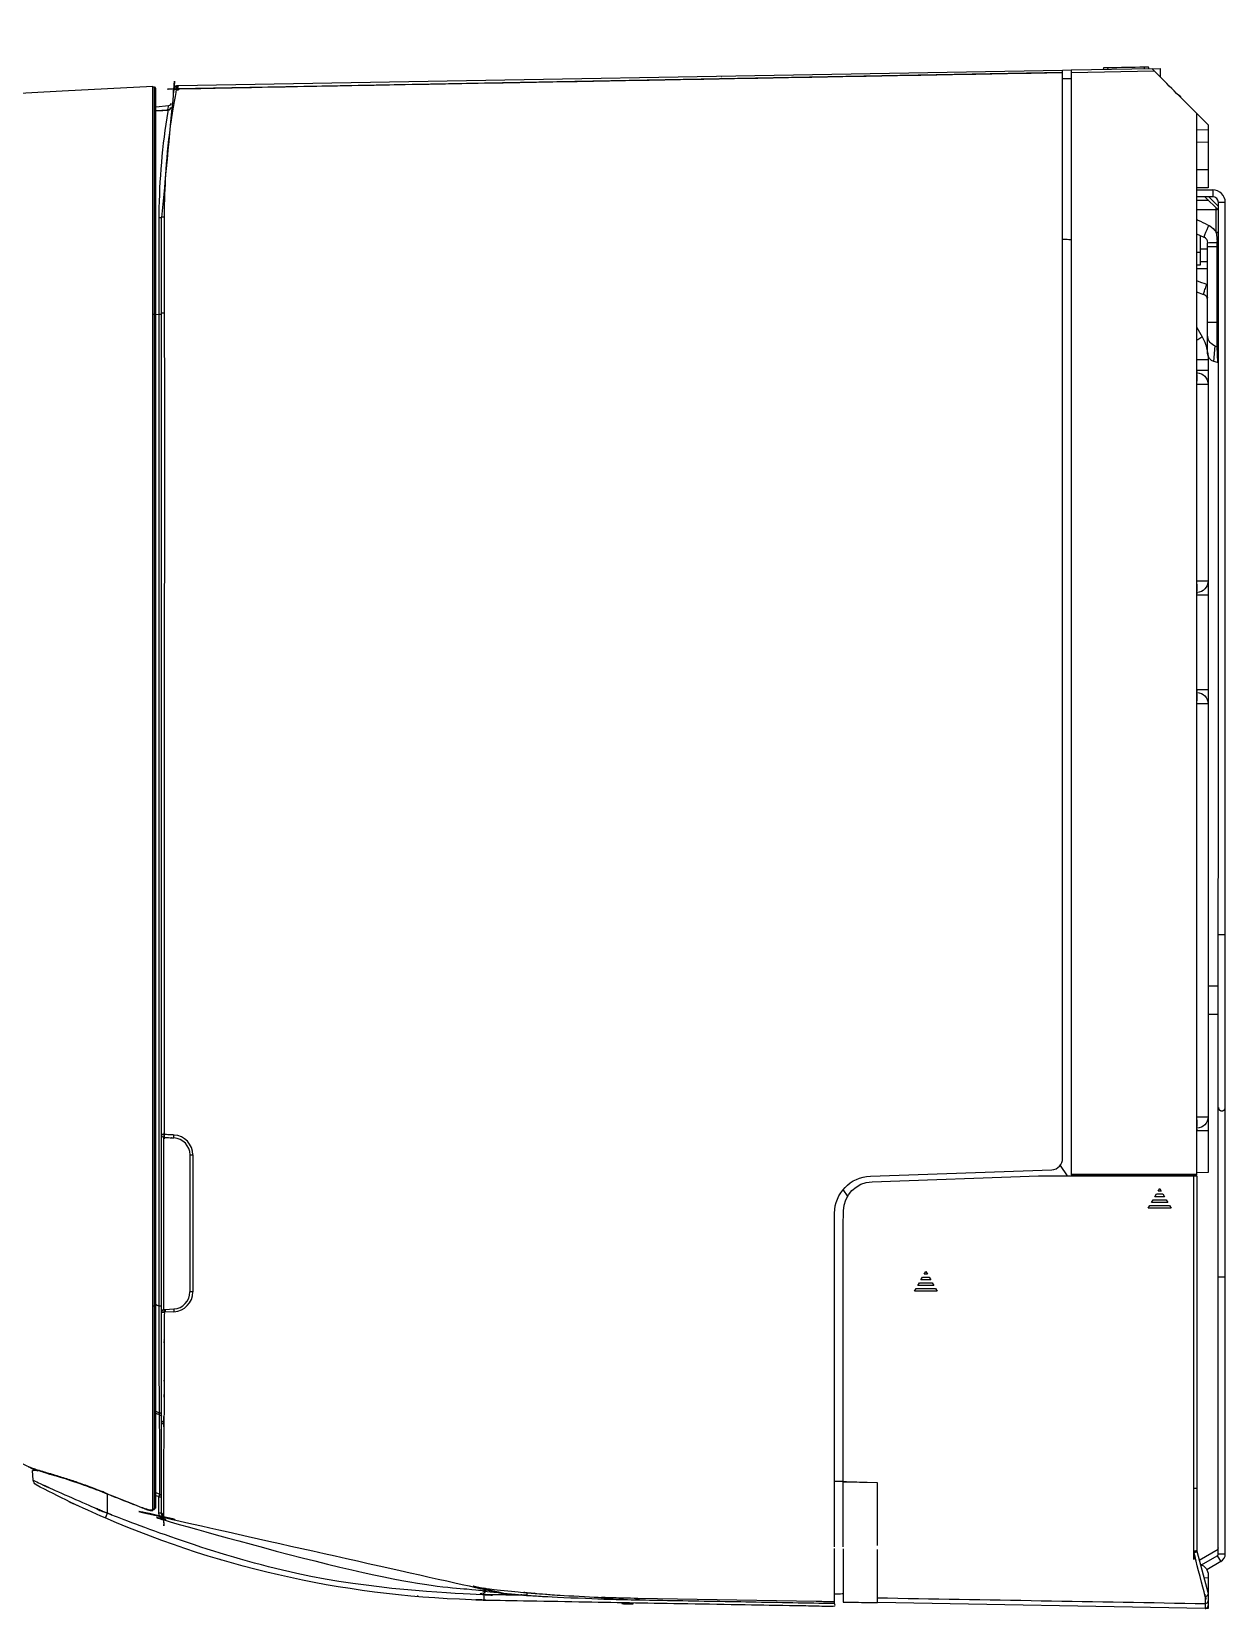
# Model space of a CAD drawing. Header units: millimetres. Extents: x 1291 to 5660, y 748 to 2981.
# Drawn here: x 3971.3 to 4180.7, y 1831.3 to 2107.7 of the extents above; entities that cross this region are included whole.
import ezdxf

# ---------------------------------------------------------------- set-up
doc = ezdxf.new("R2010")
doc.units = ezdxf.units.MM

msp = doc.modelspace()

# ---------------------------------------------------------------- linework, layer by layer
for p, q in [((4177.65, 2008.9), (4175.65, 2008.9)), ((3993.13, 1884.29), (3992.64, 1884.29))]:
    msp.add_line(p, q)
for points in [[(4153.65, 2100.92), (4152.14, 2100.9), (3997.04, 2098.19), (3997.04, 2098.19)], [(4151.81, 2100.89), (4151.81, 2100.89)], [(4153.65, 2100.54), (4168.19, 2100.81)], [(4160.04, 2101.34), (4159.99, 2101.04)], [(4166.51, 2101.15), (4166.46, 2101.45)], [(4167.83, 2101.17), (4169.25, 2101.2), (4169.25, 2099.74)], [(3992.63, 1848.53), (3992.64, 1848.53), (3992.64, 2098.08), (3976.71, 2097.25), (3966.1, 2096.69), (3966.05, 2096.69), (3966.04, 2096.68)], [(3992.84, 2097.98), (3992.64, 2097.98)], [(4152.14, 2100.51), (3996.93, 2097.66), (3996.73, 2097.66), (3996.74, 2097.67)], [(3996.81, 2098.04), (3996.82, 2098.08), (3996.82, 2098.1)], [(3996.84, 2098.18), (3996.84, 2098.18)], [(3997.04, 2098.17), (3997.03, 2098.16), (3997.03, 2098.14), (3997.03, 2098.13), (3997.02, 2098.1), (3997.01, 2098.06), (3997, 2098.01), (3996.99, 2097.95), (3996.98, 2097.87), (3996.96, 2097.78), (3996.93, 2097.66)], [(4092.35, 2099.85), (4092.37, 2099.85)], [(4152.14, 2099.5), (4153.65, 2099.45)], [(3996.73, 2097.65), (3996.73, 2097.65), (3996.73, 2097.63)], [(4172.49, 2096.51), (4172.53, 2096.54), (4172.45, 2096.55)], [(4172.82, 2096.25), (4172.79, 2096.21)], [(4174.89, 2094.1), (4173.09, 2095.91)], [(3995.19, 2093.96), (3995.19, 2093.97)], [(4175.3, 2093.69), (4175.65, 2093.34), (4177.65, 2091.34), (4177.65, 2080.32), (4175.65, 2080.29)], [(4175.65, 2090.54), (4177.65, 2090.5)], [(4177.65, 2088.29), (4175.65, 2088.25)], [(4175.65, 2083.53), (4177.65, 2083.5)], [(4175.65, 2079.94), (4178.45, 2079.94), (4178.45, 2078.74), (4175.65, 2078.74)], [(4177.09, 2078.74), (4179.44, 2076.39)], [(4177.75, 2078.74), (4179.44, 2077.04)], [(4177.75, 2078.08), (4175.65, 2078.08)], [(4176.25, 2071.94), (4176.25, 2066.74), (4175.65, 2066.74)], [(4179.31, 2070.76), (4179.28, 2070.75)], [(4176.25, 2068.99), (4175.65, 2068.99)], [(4177.56, 2069.58), (4176.25, 2069.58)], [(4177.56, 2070.02), (4179.44, 2070.02)], [(4177.56, 2066.1), (4175.65, 2066.1)], [(4177.56, 2067.34), (4176.25, 2067.34)], [(4177.56, 2060.69), (4177.55, 2060.7)], [(3992.64, 2058.14), (3993.13, 2058.14)], [(3994.14, 2058.12), (3993.67, 2058.12), (3993.13, 2058.06)], [(3994.63, 2058.34), (3994.14, 2058.34)], [(4177.56, 2056.74), (4179.44, 2056.74)], [(4175.65, 2047.87), (4175.69, 2047.87)], [(4175.65, 1992.37), (4177.65, 1992.37)], [(4175.65, 1991.87), (4175.69, 1991.87)], [(4179.44, 1949.44), (4180.65, 1949.44)], [(4177.65, 1940.43), (4179.44, 1940.43)], [(4179.44, 1935.43), (4177.65, 1935.43)], [(3994.47, 1913.91), (3994.47, 1883.69)], [(4177.65, 1915), (4177.65, 1907.71), (4175.69, 1907.69), (4175.65, 1907.69)], [(4151.7, 1908.94), (4152.93, 1907.12)], [(4175.65, 1907.36), (4153.65, 1907.35)], [(4156.66, 1907.31), (4156.66, 1907.33)], [(4165.67, 1907.31), (4165.67, 1907.12)], [(4173.64, 1907.32), (4173.64, 1907.12)], [(4113.62, 1904.72), (4114.48, 1903.46)], [(4179.44, 1889.43), (4180.65, 1889.43)], [(3994.78, 1883.73), (3994.78, 1883.52), (3994.78, 1883.45), (3994.79, 1883.38), (3994.79, 1883.23)], [(3996.29, 1883.66), (3996.3, 1883.6)], [(3971.53, 1855.5), (3971.53, 1855.5)], [(3973.73, 1852.16), (3973.74, 1852.15)], [(4119.65, 1842.37), (4119.65, 1853.34), (4113.65, 1853.44)], [(4175.14, 1852.37), (4175.65, 1852.37)], [(3974.77, 1851.62), (3974.77, 1851.63)], [(3974.84, 1851.59), (3974.84, 1851.58)], [(3991.47, 1848.74), (3991.47, 1848.7)], [(3992.64, 1848.62), (3992.65, 1848.62), (3992.69, 1848.62), (3992.69, 1848.62)], [(3992.72, 1848.62), (3992.73, 1848.63)], [(3994.14, 1847.9), (3994.14, 1847.91)], [(3994.15, 1847.86), (3994.14, 1847.87)], [(4175.62, 1841.24), (4175.61, 1841.24)], [(4175.63, 1841.26), (4175.63, 1841.26), (4175.62, 1841.25)], [(4175.65, 1841.33), (4177.65, 1833.92)], [(4176.07, 1839.8), (4179.41, 1841.73), (4179.44, 1841.96)], [(4179.42, 1841.74), (4179.43, 1841.74), (4179.44, 1841.74)], [(4179.42, 1841.73), (4179.42, 1841.73)], [(4003.41, 1840.16), (4003.4, 1840.16)], [(4176.5, 1838.96), (4179.25, 1840.56), (4179.85, 1839.52), (4177.39, 1838.09)], [(4177.65, 1836.64), (4176.92, 1836.66)], [(4039.01, 1833.57), (4039.01, 1833.38)], [(4072.61, 1833.06), (4072.61, 1833.02), (4072.61, 1832.98), (4072.6, 1832.94)], [(4072.62, 1833.19), (4072.62, 1833.19), (4072.62, 1833.13), (4072.61, 1833.1)], [(4177.65, 1833.86), (4177.65, 1833.87)], [(4076.84, 1832.13), (4076.84, 1832.33)], [(4087.83, 1832.13), (4087.83, 1832.14)]]:
    msp.add_lwpolyline(points)
for points in [[(4112.15, 1842.14), (4112.15, 1900.6, -0.401804), (4118.42, 1907.1), (4150.22, 1908.21, 0.402137), (4152.14, 1910.21), (4152.14, 2100.9)], [(3993.13, 2094.53), (3995.42, 2094.76), (3995.42, 2094.74), (3995.42, 2094.74, 0.334854), (3995.87, 2095.17)], [(3993.13, 2093.85), (3995.27, 2093.96), (3995.27, 2093.93), (3995.24, 2093.72, 0.039142), (3993.68, 2075.7), (3993.67, 2075.05), (3993.67, 2072.52), (3993.67, 2071.68), (3993.67, 1875.81, 0.001819), (3993.73, 1866.03), (3993.74, 1865.59), (3993.74, 1864.76, -0.001873), (3993.81, 1852.1), (3993.81, 1851.33), (3993.74, 1851.35, 0.006604), (3993.2, 1851.56), (3993.13, 1851.59)], [(4179.41, 1840.83), (4179.44, 2077.74, 0.412203), (4178.45, 2078.74)], [(4153.65, 2071.2), (4153.54, 2071.2, 0.017191), (4152.33, 2071.25), (4152.14, 2071.25)], [(4178.66, 2049.86, -0.337709), (4177.56, 2051.31), (4177.56, 2070.7), (4177.57, 2070.7, 0.294731), (4176.95, 2071.64), (4176.96, 2071.61), (4175.65, 2072.2)], [(4179.45, 2052.42, 0.035728), (4179.22, 2052.49), (4179.22, 2070.75)], [(4177.56, 2061.14), (4177.49, 2060.99), (4177.49, 2060.98, 0.225239), (4176.88, 2061.61), (4176.88, 2061.59), (4176.89, 2061.58), (4175.65, 2062.03)], [(4175.65, 2055.81), (4176.58, 2054.2), (4176.58, 2054.19, -0.130411), (4177.65, 2050.2)], [(4178.95, 2052.55), (4179.16, 2052.51), (4179.31, 2049.69), (4178.66, 2049.86), (4178.9, 2052.6, -0.29197), (4177.57, 2054.2), (4177.56, 2054.46)], [(4175.69, 2047.88, -0.406731), (4177.65, 2045.87), (4175.65, 2045.87)], [(4175.65, 2011.4), (4175.69, 2011.4), (4177.65, 2011.4, -0.407879), (4175.69, 2009.4)], [(4175.69, 1991.87, -0.40747), (4177.65, 1989.86), (4175.69, 1989.86), (4175.65, 1989.87)], [(4175.65, 1917.5), (4177.65, 1917.5, -0.407879), (4175.69, 1915.49)], [(4113.65, 1842.11), (4113.65, 1898.33), (4113.69, 1901, -0.396213), (4118.71, 1906.11), (4147.92, 1907.12), (4175.65, 1907.12), (4175.65, 1841.31)], [(3996.29, 1883.81), (3996.3, 1883.53), (3996.31, 1883.45), (3996.31, 1883.38), (3996.31, 1883.31), (3994.79, 1883.23), (3994.63, 1883.22), (3994.62, 1883.29, 0.013999), (3994.61, 1883.71), (3994.61, 1883.72), (3994.78, 1883.73), (3996.29, 1883.81)], [(4050.66, 1833.74), (4050.64, 1832.79, -0.098209), (3984.26, 1847.17), (3984.27, 1847.17, -0.019311), (3972.13, 1852.99, -0.268665), (3971.65, 1853.8), (3971.62, 1853.82), (3971.61, 1853.82), (3971.52, 1855.5), (3971.58, 1855.52), (3971.55, 1855.51), (3971.55, 1855.51), (3971.54, 1855.5)], [(4119.65, 1853.34), (4117.85, 1853.37, -0.001643), (4114.24, 1853.48), (4113.65, 1853.56), (4112.15, 1853.56)], [(3994.14, 1847.97), (3994.13, 1847.98), (3994.12, 1847.98), (3994.09, 1847.98), (3994.05, 1847.99), (3993.99, 1847.99), (3993.93, 1847.99), (3993.86, 1848), (3993.65, 1848), (3993.65, 1850.89), (3993.6, 1850.91, 0.002411), (3993.19, 1851.07), (3993.13, 1851.09)], [(3994.32, 1847.04, -0.292887), (3993.65, 1848)], [(4113.65, 1841.78), (4113.65, 1832.44), (4114.25, 1832.43, 0.000706), (4118.45, 1832.36), (4119.65, 1832.33)], [(4176.29, 1839.05, -0.320799), (4177.65, 1837.16), (4177.65, 1831.32), (4177.14, 1831.33), (4119.65, 1832.33), (4119.65, 1841.64)], [(4077.65, 1833.07, -0.004125), (4072.62, 1833.2)], [(4112.15, 1832.46), (4111.82, 1832.47, 0.002293), (4109.24, 1832.51), (4108.91, 1832.52), (4108.92, 1832.52), (4077.65, 1833.07), (4077.64, 1832.82)], [(4112.15, 1833.86), (4112.3, 1833.87, 0.002471), (4113.5, 1833.91), (4113.65, 1833.92)]]:
    msp.add_lwpolyline(points, format="xyb")
msp.add_lwpolyline([(4168.25, 2100.74), (4168.22, 2100.77), (4168.19, 2100.81), (4167.83, 2101.17), (4153.65, 2100.92), (4153.65, 1907.33), (4154.66, 1907.33), (4154.66, 1907.31), (4156.66, 1907.31), (4173.65, 1907.32), (4175.65, 1907.32), (4175.65, 2093.34), (4175.14, 2093.86, -0.000215)], format="xyb", close=True)
for points in [[(3999.63, 1886.8), (3999.14, 1886.8), (3999.14, 1910.8), (3999.63, 1910.8)], [(4169.15, 1904.93), (4169.42, 1904.47), (4168.89, 1904.47)], [(4167.44, 1901.96), (4170.86, 1901.96), (4171.15, 1901.46), (4167.15, 1901.46)], [(4168.02, 1902.96), (4170.28, 1902.96), (4170.57, 1902.46), (4167.73, 1902.46)], [(4168.59, 1903.96), (4169.7, 1903.96), (4170, 1903.46), (4168.31, 1903.46)], [(4127.01, 1888.4), (4129.28, 1888.4), (4129.57, 1887.9), (4126.73, 1887.9)], [(4127.59, 1889.4), (4128.71, 1889.4), (4129, 1888.9), (4127.3, 1888.9)], [(4128.15, 1890.37), (4128.42, 1889.9), (4127.88, 1889.9)], [(4126.44, 1887.4), (4129.86, 1887.4), (4130.15, 1886.9), (4126.14, 1886.9)]]:
    msp.add_lwpolyline(points, close=True)
for centre, radius, start, end in [((4178.44, 2077.73), 2.21, 0.2356, 89.8672), ((3996.13, 1910.79), 3.01, 0.1734, 86.8015), ((3996.11, 1910.78), 3.52, 0.2788, 86.6644), ((3996.12, 1886.81), 3.01, 273.2474, 359.7777), ((3996.11, 1886.82), 3.52, 273.3218, 359.6703), ((4024.93, 1947.43), 108.12, 244.2293, 245.0359), ((4179.07, 1840.9), 1.59, 299.6751, 0.0975), ((4004.7, 1840.11), 0.316, 194.888, 253.0287)]:
    msp.add_arc(centre, radius, start, end)
for points, knots in [([(3993.13, 2097.72), (3993.13, 2097.83), (3992.99, 2097.97), (3992.88, 2097.97), (3992.87, 2097.97), (3992.86, 2097.98), (3992.84, 2097.98), (3992.84, 2014.92), (3992.84, 1931.87), (3992.84, 1848.82), (3992.84, 1848.71), (3992.77, 1848.7), (3992.68, 1848.67), (3992.67, 1848.67), (3992.65, 1848.66), (3992.64, 1848.66), (3992.65, 1848.66), (3992.65, 1848.65), (3992.66, 1848.65), (3992.67, 1848.65), (3992.67, 1848.65), (3992.68, 1848.64), (3992.7, 1848.63), (3992.73, 1848.63), (3992.75, 1848.63), (3992.75, 1848.63), (3992.75, 1848.63), (3992.75, 1848.63)], [0, 0, 0, 0, 1, 1, 1, 2, 2, 2, 3, 3, 3, 4, 4, 4, 5, 5, 5, 6, 6, 6, 7, 7, 7, 8, 8, 8, 9, 9, 9, 9]), ([(4167.25, 2101.16), (4167.25, 2101.18), (4167.24, 2101.2), (4167.24, 2101.21), (4167.24, 2101.22), (4167.24, 2101.23), (4167.23, 2101.24), (4167.23, 2101.31), (4167.22, 2101.37), (4167.2, 2101.44), (4167.2, 2101.45), (4167.2, 2101.45), (4167.2, 2101.46), (4166.95, 2101.46), (4166.71, 2101.45), (4166.46, 2101.45), (4164.32, 2101.41), (4162.18, 2101.37), (4160.04, 2101.34), (4159.8, 2101.33), (4159.55, 2101.33), (4159.31, 2101.33), (4159.3, 2101.25), (4159.28, 2101.18), (4159.26, 2101.1), (4159.26, 2101.08), (4159.26, 2101.05), (4159.25, 2101.02)], [0, 0, 0, 0, 1, 1, 1, 2, 2, 2, 3, 3, 3, 4, 4, 4, 5, 5, 5, 6, 6, 6, 7, 7, 7, 8, 8, 8, 9, 9, 9, 9]), ([(3992.84, 1848.82), (3992.86, 1848.82), (3992.87, 1848.82), (3992.88, 1848.82), (3993.01, 1848.84), (3993.12, 1848.94), (3993.13, 1849.07), (3993.13, 1931.96), (3993.13, 2014.85), (3993.13, 2097.74), (3993.12, 2097.79), (3993.1, 2097.83), (3993.06, 2097.87), (3993.06, 2097.87), (3993.05, 2097.88), (3993.05, 2097.89)], [0, 0, 0, 0, 1, 1, 1, 2, 2, 2, 3, 3, 3, 4, 4, 4, 5, 5, 5, 5]), ([(3996.74, 2097.69), (3996.76, 2097.72), (3996.76, 2097.83), (3996.78, 2097.87), (3996.78, 2097.88), (3996.78, 2097.9), (3996.78, 2097.91), (3996.78, 2097.92), (3996.78, 2097.92), (3996.78, 2097.93), (3996.79, 2097.94), (3996.79, 2097.95), (3996.79, 2097.96), (3996.79, 2097.97), (3996.8, 2097.98), (3996.8, 2097.98), (3996.8, 2097.99), (3996.8, 2098), (3996.8, 2098.01), (3996.81, 2098.02), (3996.81, 2098.02), (3996.81, 2098.03), (3996.81, 2098.07), (3996.82, 2098.11), (3996.83, 2098.15), (3996.83, 2098.15), (3996.83, 2098.16), (3996.84, 2098.16)], [0, 0, 0, 0, 1, 1, 1, 2, 2, 2, 3, 3, 3, 4, 4, 4, 5, 5, 5, 6, 6, 6, 7, 7, 7, 8, 8, 8, 9, 9, 9, 9]), ([(4172.53, 2096.54), (4172.54, 2096.54), (4172.56, 2096.54), (4172.57, 2096.54), (4172.71, 2096.52), (4172.78, 2096.42), (4172.82, 2096.29), (4172.82, 2096.27), (4172.82, 2096.26), (4172.82, 2096.25), (4172.82, 2096.22), (4172.82, 2096.2), (4172.82, 2096.18)], [0, 0, 0, 0, 1, 1, 1, 2, 2, 2, 3, 3, 3, 4, 4, 4, 4]), ([(3995.19, 2093.99), (3995.19, 2093.99), (3995.19, 2093.99), (3995.2, 2093.99), (3995.2, 2094), (3995.2, 2094.01), (3995.21, 2094.02), (3995.21, 2094.03), (3995.21, 2094.04), (3995.22, 2094.05), (3995.25, 2094.18), (3995.32, 2094.37), (3995.34, 2094.48), (3995.34, 2094.49), (3995.34, 2094.5), (3995.35, 2094.5), (3995.35, 2094.51), (3995.35, 2094.52), (3995.35, 2094.53), (3995.38, 2094.59), (3995.4, 2094.67), (3995.42, 2094.74)], [0, 0, 0, 0, 1, 1, 1, 2, 2, 2, 3, 3, 3, 4, 4, 4, 5, 5, 5, 6, 6, 6, 7, 7, 7, 7]), ([(3994.17, 1847.8), (3994.17, 1847.81), (3994.16, 1847.81), (3994.16, 1847.81), (3994.16, 1847.82), (3994.16, 1847.83), (3994.15, 1847.83), (3994.15, 1923.6), (3994.14, 1999.37), (3994.14, 2075.14), (3994.14, 2075.14), (3994.13, 2075.13), (3994.13, 2075.13), (3994.09, 2075.06), (3993.82, 2075.06), (3993.74, 2075.05), (3993.72, 2075.05), (3993.7, 2075.05), (3993.67, 2075.05)], [0, 0, 0, 0, 1, 1, 1, 2, 2, 2, 3, 3, 3, 4, 4, 4, 5, 5, 5, 6, 6, 6, 6]), ([(4179.25, 1840.56), (4179.37, 1840.63), (4179.44, 1840.76), (4179.44, 1840.9), (4179.85, 1840.9), (4180.25, 1840.9), (4180.65, 1840.9), (4180.65, 1919.85), (4180.65, 1998.79), (4180.65, 2077.74), (4180.25, 2077.74), (4179.85, 2077.74), (4179.44, 2077.74)], [0, 0, 0, 0, 1, 1, 1, 2, 2, 2, 3, 3, 3, 4, 4, 4, 4]), ([(4175.65, 2074.77), (4175.72, 2074.73), (4175.79, 2074.7), (4175.86, 2074.66), (4176.43, 2074.39), (4176.99, 2074.1), (4177.55, 2073.83), (4177.62, 2073.8), (4177.69, 2073.76), (4177.76, 2073.73), (4177.81, 2073.7), (4177.87, 2073.67), (4177.92, 2073.64), (4178.31, 2073.42), (4178.74, 2073.01), (4178.97, 2072.63), (4179.01, 2072.57), (4179.04, 2072.52), (4179.07, 2072.47), (4179.07, 2073.9), (4179.07, 2075.33), (4179.07, 2076.76)], [0, 0, 0, 0, 1, 1, 1, 2, 2, 2, 3, 3, 3, 4, 4, 4, 5, 5, 5, 6, 6, 6, 7, 7, 7, 7]), ([(4179.33, 2076.5), (4179.32, 2076.5), (4179.31, 2076.5), (4179.31, 2076.5), (4179.26, 2076.49), (4179.2, 2076.49), (4179.15, 2076.48), (4179.12, 2076.48), (4179.1, 2076.48), (4179.07, 2076.48), (4177.93, 2076.48), (4176.79, 2076.47), (4175.65, 2076.47)], [0, 0, 0, 0, 1, 1, 1, 2, 2, 2, 3, 3, 3, 4, 4, 4, 4]), ([(3994.14, 2075.15), (3994.18, 2075.21), (3994.49, 2075.22), (3994.55, 2075.22), (3994.58, 2075.22), (3994.6, 2075.22), (3994.62, 2075.22)], [0, 0, 0, 0, 1, 1, 1, 2, 2, 2, 2]), ([(4176.95, 2071.64), (4177.05, 2072.18), (4177.42, 2072.93), (4177.63, 2073.45), (4177.67, 2073.54), (4177.71, 2073.63), (4177.76, 2073.73)], [0, 0, 0, 0, 1, 1, 1, 2, 2, 2, 2]), ([(4177.57, 2070.7), (4177.99, 2070.76), (4178.54, 2070.74), (4178.95, 2070.75), (4179.12, 2070.76), (4179.28, 2070.76), (4179.44, 2070.76)], [0, 0, 0, 0, 1, 1, 1, 2, 2, 2, 2]), ([(4176.88, 2061.61), (4176.88, 2061.75), (4176.93, 2061.91), (4176.96, 2062.05), (4176.97, 2062.08), (4176.98, 2062.12), (4176.99, 2062.15), (4177, 2062.18), (4177.01, 2062.22), (4177.01, 2062.25), (4177.11, 2062.54), (4177.21, 2062.82), (4177.3, 2063.11), (4177.33, 2063.19), (4177.37, 2063.28), (4177.4, 2063.36), (4176.81, 2063.57), (4176.23, 2063.78), (4175.65, 2063.99)], [0, 0, 0, 0, 1, 1, 1, 2, 2, 2, 3, 3, 3, 4, 4, 4, 5, 5, 5, 6, 6, 6, 6]), ([(4175.65, 2053.64), (4175.71, 2053.68), (4175.76, 2053.71), (4175.82, 2053.74), (4176.08, 2053.88), (4176.32, 2054.04), (4176.58, 2054.19)], [0, 0, 0, 0, 1, 1, 1, 2, 2, 2, 2]), ([(4175.65, 2048.37), (4176.32, 2048.37), (4176.99, 2048.37), (4177.65, 2048.37), (4177.65, 2003.91), (4177.65, 1959.46), (4177.65, 1915), (4176.99, 1915), (4176.32, 1915), (4175.65, 1915)], [0, 0, 0, 0, 1, 1, 1, 2, 2, 2, 3, 3, 3, 3]), ([(4175.69, 2047.88), (4175.73, 2048.01), (4175.69, 2048.16), (4175.69, 2048.3), (4175.69, 2048.93), (4175.69, 2049.57), (4175.69, 2050.2), (4176.34, 2050.2), (4177, 2050.2), (4177.65, 2050.2), (4177.65, 2049.59), (4177.65, 2048.98), (4177.65, 2048.37)], [0, 0, 0, 0, 1, 1, 1, 2, 2, 2, 3, 3, 3, 4, 4, 4, 4]), ([(4175.69, 2009.43), (4175.73, 2009.97), (4175.69, 2010.57), (4175.69, 2011.11), (4175.69, 2022.8), (4175.69, 2034.48), (4175.69, 2046.16), (4175.69, 2046.71), (4175.73, 2047.31), (4175.69, 2047.85)], [0, 0, 0, 0, 1, 1, 1, 2, 2, 2, 3, 3, 3, 3]), ([(4175.69, 1991.87), (4175.72, 1991.95), (4175.7, 1992.2), (4175.69, 1992.29), (4175.69, 1997.85), (4175.69, 2003.41), (4175.69, 2008.97), (4175.69, 2009.07), (4175.72, 2009.33), (4175.69, 2009.4)], [0, 0, 0, 0, 1, 1, 1, 2, 2, 2, 3, 3, 3, 3]), ([(4175.69, 1915.52), (4175.73, 1916.06), (4175.69, 1916.66), (4175.69, 1917.21), (4175.69, 1941.52), (4175.69, 1965.84), (4175.69, 1990.16), (4175.69, 1990.71), (4175.73, 1991.31), (4175.69, 1991.85)], [0, 0, 0, 0, 1, 1, 1, 2, 2, 2, 3, 3, 3, 3]), ([(4175.69, 1907.69), (4175.69, 1910.15), (4175.69, 1912.61), (4175.69, 1915.07), (4175.69, 1915.16), (4175.72, 1915.42), (4175.69, 1915.49)], [0, 0, 0, 0, 1, 1, 1, 2, 2, 2, 2]), ([(3993.13, 1884.62), (3993.15, 1884.61), (3993.17, 1884.6), (3993.19, 1884.59), (3993.33, 1884.52), (3993.47, 1884.45), (3993.61, 1884.38), (3993.63, 1884.37), (3993.65, 1884.36), (3993.67, 1884.36), (3993.82, 1884.36), (3993.98, 1884.36), (3994.14, 1884.36)], [0, 0, 0, 0, 1, 1, 1, 2, 2, 2, 3, 3, 3, 4, 4, 4, 4]), ([(3993.68, 1865.62), (3993.52, 1865.67), (3993.36, 1865.75), (3993.2, 1865.81), (3993.18, 1865.82), (3993.15, 1865.83), (3993.13, 1865.84)], [0, 0, 0, 0, 1, 1, 1, 2, 2, 2, 2]), ([(3993.68, 1865.3), (3993.52, 1865.36), (3993.36, 1865.43), (3993.2, 1865.49), (3993.18, 1865.5), (3993.15, 1865.51), (3993.13, 1865.52)], [0, 0, 0, 0, 1, 1, 1, 2, 2, 2, 2]), ([(3994.14, 1865.36), (3994.14, 1865.36), (3994.13, 1865.37), (3994.13, 1865.38), (3994.09, 1865.52), (3993.88, 1865.57), (3993.75, 1865.59)], [0, 0, 0, 0, 1, 1, 1, 2, 2, 2, 2]), ([(3993.76, 1865.27), (3993.88, 1865.25), (3994.1, 1865.19), (3994.13, 1865.06), (3994.13, 1865.05), (3994.14, 1865.04), (3994.14, 1865.03)], [0, 0, 0, 0, 1, 1, 1, 2, 2, 2, 2]), ([(3994.14, 1864.23), (3994.14, 1864.22), (3994.14, 1864.21), (3994.14, 1864.21), (3994.16, 1864.08), (3994.43, 1864), (3994.54, 1863.99)], [0, 0, 0, 0, 1, 1, 1, 2, 2, 2, 2]), ([(3994.14, 1863.89), (3994.14, 1863.88), (3994.14, 1863.87), (3994.14, 1863.87), (3994.16, 1863.73), (3994.41, 1863.66), (3994.53, 1863.65)], [0, 0, 0, 0, 1, 1, 1, 2, 2, 2, 2]), ([(3971.58, 1855.52), (3971.88, 1855.56), (3972.18, 1855.52), (3972.48, 1855.52), (3972.49, 1855.52), (3972.51, 1855.52), (3972.52, 1855.52)], [0, 0, 0, 0, 1, 1, 1, 2, 2, 2, 2]), ([(3993.86, 1851.3), (3994.03, 1851.23), (3994.11, 1851.1), (3994.13, 1850.92), (3994.13, 1850.91), (3994.14, 1850.89), (3994.14, 1850.87), (3994.14, 1850.87), (3994.13, 1850.87), (3994.13, 1850.87), (3994.02, 1850.89), (3993.91, 1850.89), (3993.79, 1850.89), (3993.75, 1850.89), (3993.7, 1850.89), (3993.65, 1850.89), (3993.66, 1850.91), (3993.67, 1850.93), (3993.67, 1850.95), (3993.7, 1851.08), (3993.77, 1851.19), (3993.8, 1851.32), (3993.81, 1851.32), (3993.81, 1851.32), (3993.81, 1851.33), (3993.83, 1851.32), (3993.84, 1851.31), (3993.86, 1851.3)], [0, 0, 0, 0, 1, 1, 1, 2, 2, 2, 3, 3, 3, 4, 4, 4, 5, 5, 5, 6, 6, 6, 7, 7, 7, 8, 8, 8, 9, 9, 9, 9]), ([(3990.71, 1849.02), (3990.72, 1849.02), (3990.73, 1849.02), (3990.74, 1849.01), (3990.79, 1848.99), (3990.84, 1848.98), (3990.89, 1848.96), (3991.09, 1848.88), (3992.51, 1848.37), (3992.63, 1848.71), (3992.63, 1848.72), (3992.64, 1848.74), (3992.64, 1848.75)], [0, 0, 0, 0, 1, 1, 1, 2, 2, 2, 3, 3, 3, 4, 4, 4, 4]), ([(3992.57, 1848.58), (3992.58, 1848.58), (3992.59, 1848.59), (3992.59, 1848.59), (3992.71, 1848.61), (3993.11, 1848.81), (3993.06, 1848.92), (3993.06, 1848.93), (3993.05, 1848.93), (3993.05, 1848.94), (3993.05, 1848.94), (3993.05, 1848.93), (3993.06, 1848.93), (3993.06, 1848.93), (3993.06, 1848.92), (3993.06, 1848.92), (3993.06, 1848.91), (3993.06, 1848.91), (3993.05, 1848.91), (3993.05, 1848.9), (3993.05, 1848.9), (3993.05, 1848.89), (3993.04, 1848.89), (3993.04, 1848.89), (3993.03, 1848.88)], [0, 0, 0, 0, 1, 1, 1, 2, 2, 2, 3, 3, 3, 4, 4, 4, 5, 5, 5, 6, 6, 6, 7, 7, 7, 8, 8, 8, 8]), ([(3992.64, 1848.64), (3992.65, 1848.64), (3992.67, 1848.65), (3992.68, 1848.65), (3992.75, 1848.7), (3992.85, 1848.76), (3992.84, 1848.85), (3992.87, 1848.86), (3992.9, 1848.86), (3992.92, 1848.86), (3992.94, 1848.86), (3992.95, 1848.86), (3992.96, 1848.87), (3992.97, 1848.87), (3992.99, 1848.87), (3993, 1848.87)], [0, 0, 0, 0, 1, 1, 1, 2, 2, 2, 3, 3, 3, 4, 4, 4, 5, 5, 5, 5]), ([(3992.77, 1848.63), (3992.79, 1848.64), (3992.79, 1848.64), (3992.81, 1848.65), (3992.81, 1848.65), (3992.82, 1848.65), (3992.82, 1848.65), (3992.82, 1848.65), (3992.82, 1848.66), (3992.82, 1848.66), (3992.84, 1848.66), (3992.85, 1848.67), (3992.87, 1848.68), (3992.99, 1848.75), (3993.11, 1848.9), (3993.13, 1849.04)], [0, 0, 0, 0, 1, 1, 1, 2, 2, 2, 3, 3, 3, 4, 4, 4, 5, 5, 5, 5]), ([(4175.14, 1841.41), (4175.16, 1841.41), (4175.19, 1841.41), (4175.22, 1841.41), (4175.32, 1841.41), (4175.59, 1841.44), (4175.65, 1841.54)], [0, 0, 0, 0, 1, 1, 1, 2, 2, 2, 2]), ([(4175.6, 1841.23), (4175.6, 1841.23), (4175.6, 1841.22), (4175.6, 1841.22), (4175.59, 1841.22), (4175.59, 1841.22), (4175.59, 1841.22), (4175.55, 1841.2), (4175.51, 1841.18), (4175.47, 1841.16), (4175.47, 1841.16), (4175.46, 1841.16), (4175.46, 1841.16), (4175.46, 1841.15), (4175.45, 1841.15), (4175.45, 1841.15), (4175.44, 1841.15), (4175.44, 1841.15), (4175.43, 1841.14), (4175.43, 1841.14), (4175.42, 1841.14), (4175.42, 1841.14), (4175.41, 1841.14), (4175.4, 1841.13), (4175.39, 1841.13), (4175.32, 1841.11), (4175.25, 1841.09), (4175.17, 1841.09), (4175.16, 1841.08), (4175.16, 1841.08), (4175.15, 1841.08), (4175.15, 1841.08), (4175.14, 1841.08), (4175.14, 1841.08)], [0, 0, 0, 0, 1, 1, 1, 2, 2, 2, 3, 3, 3, 4, 4, 4, 5, 5, 5, 6, 6, 6, 7, 7, 7, 8, 8, 8, 9, 9, 9, 10, 10, 10, 11, 11, 11, 11]), ([(4175.57, 1841.21), (4175.54, 1841.18), (4175.55, 1841.2), (4175.52, 1841.18), (4175.51, 1841.18), (4175.5, 1841.17), (4175.5, 1841.17), (4175.49, 1841.17), (4175.49, 1841.17), (4175.49, 1841.16)], [0, 0, 0, 0, 1, 1, 1, 2, 2, 2, 3, 3, 3, 3]), ([(4119.65, 1833.18), (4138.81, 1832.84), (4157.98, 1832.51), (4177.14, 1832.17), (4177.17, 1832.18), (4177.19, 1832.18), (4177.21, 1832.18), (4177.43, 1832.2), (4177.61, 1832.36), (4177.65, 1832.58), (4177.65, 1832.6), (4177.65, 1832.62), (4177.65, 1832.65)], [0, 0, 0, 0, 1, 1, 1, 2, 2, 2, 3, 3, 3, 4, 4, 4, 4]), ([(4177.2, 1833.43), (4177.19, 1833.43), (4177.19, 1833.43), (4177.18, 1833.43), (4177.17, 1833.43), (4177.16, 1833.43), (4177.14, 1833.43), (4177.14, 1832.73), (4177.14, 1832.03), (4177.14, 1831.33), (4177.17, 1831.33), (4177.2, 1831.33), (4177.22, 1831.33), (4177.45, 1831.38), (4177.6, 1831.52), (4177.65, 1831.75), (4177.65, 1831.77), (4177.65, 1831.8), (4177.65, 1831.83)], [0, 0, 0, 0, 1, 1, 1, 2, 2, 2, 3, 3, 3, 4, 4, 4, 5, 5, 5, 6, 6, 6, 6]), ([(4177.23, 1833.43), (4177.26, 1833.45), (4177.29, 1833.45), (4177.33, 1833.46), (4177.33, 1833.46), (4177.34, 1833.46), (4177.35, 1833.46), (4177.35, 1833.47), (4177.36, 1833.47), (4177.36, 1833.47), (4177.43, 1833.5), (4177.43, 1833.52), (4177.47, 1833.53), (4177.48, 1833.54), (4177.48, 1833.54), (4177.48, 1833.55), (4177.49, 1833.55), (4177.5, 1833.55), (4177.5, 1833.56)], [0, 0, 0, 0, 1, 1, 1, 2, 2, 2, 3, 3, 3, 4, 4, 4, 5, 5, 5, 6, 6, 6, 6]), ([(4074.85, 1832.37), (4074.85, 1832.3), (4074.85, 1832.23), (4074.84, 1832.17), (4074.84, 1832.16), (4075.29, 1832.14), (4075.84, 1832.13), (4076.39, 1832.12), (4076.84, 1832.12), (4076.84, 1832.13), (4076.84, 1832.14), (4076.39, 1832.16), (4075.84, 1832.17), (4075.29, 1832.18), (4074.84, 1832.18), (4074.84, 1832.17)], [0, 0, 0, 0, 1, 1, 1, 2, 2, 2, 3, 3, 3, 4, 4, 4, 5, 5, 5, 5])]:
    msp.add_open_spline(points, degree=3, knots=knots)
for points, weights, knots in [([(3997.04, 2098.19), (3997.04, 2098.19), (3997.04, 2098.19), (3997.04, 2098.19), (3996.97, 2098.19), (3996.91, 2098.19), (3996.84, 2098.19), (3996.61, 2098.19), (3996.4, 2098.02), (3996.35, 2097.79), (3996.32, 2097.61), (3996.29, 2097.43), (3996.25, 2097.25), (3996.25, 2097.25), (3996.25, 2097.25), (3996.25, 2097.25), (3994.84, 2089.96), (3994.14, 2082.57), (3994.14, 2075.14)], [1, 1, 1, 1, 1, 1, 1, 1, 1, 1, 1, 1, 1, 1, 1, 1, 0.996978716294, 0.996978716294, 1], [0, 0, 0, 0, 1, 1, 1, 2, 2, 2, 3, 3, 3, 4, 4, 4, 5, 5, 5, 5.190481, 5.190481, 5.190481, 5.190481]), ([(4152.14, 2100.48), (4100.34, 2099.53), (4048.53, 2098.58), (3996.73, 2097.63), (3996.73, 2097.61), (3996.72, 2097.6), (3996.72, 2097.59), (3994.82, 2087.88), (3994.42, 2078.36), (3994.63, 2068.49), (3994.63, 2017.12), (3994.63, 1965.75), (3994.63, 1914.38), (3994.63, 1914.36), (3994.63, 1914.33), (3994.62, 1914.31), (3994.62, 1914.17), (3994.62, 1914.03), (3994.61, 1913.89), (3994.61, 1913.88), (3994.61, 1913.88), (3994.61, 1913.88), (3995.17, 1913.85), (3995.73, 1913.82), (3996.29, 1913.79), (3996.29, 1913.84), (3996.29, 1913.89), (3996.29, 1913.94), (3996.3, 1913.96), (3996.3, 1913.98), (3996.3, 1914), (3996.3, 1914.02), (3996.3, 1914.05), (3996.3, 1914.07), (3996.3, 1914.1), (3996.3, 1914.12), (3996.31, 1914.14), (3996.31, 1914.19), (3996.31, 1914.24), (3996.31, 1914.29), (3995.75, 1914.32), (3995.19, 1914.35), (3994.63, 1914.38), (3994.47, 1914.38), (3994.3, 1914.38), (3994.14, 1914.38), (3994.14, 1914.12), (3994.35, 1913.89), (3994.61, 1913.88)], [1, 1, 1, 1, 1, 1, 1, 1, 1, 1, 1, 1, 1, 1, 1, 1, 0.999733812854, 0.999733812854, 1, 1, 1, 1, 1, 1, 1, 1, 1, 1, 1, 1, 1, 1, 1, 1, 1, 1, 1, 1, 1, 1, 1, 1, 1, 1, 1, 1, 1, 1, 1], [0, 0, 0, 0, 1, 1, 1, 2, 2, 2, 3, 3, 3, 4, 4, 4, 5, 5, 5, 5.05652, 5.05652, 5.05652, 6.05652, 6.05652, 6.05652, 7.05652, 7.05652, 7.05652, 8.05652, 8.05652, 8.05652, 9.05652, 9.05652, 9.05652, 10.05652, 10.05652, 10.05652, 11.05652, 11.05652, 11.05652, 12.05652, 12.05652, 12.05652, 13.05652, 13.05652, 13.05652, 14.05652, 14.05652, 14.05652, 15.05652, 15.05652, 15.05652, 15.05652]), ([(3993.13, 2093.83), (3993.81, 2093.86), (3994.49, 2093.9), (3995.17, 2093.93), (3995.2, 2093.93), (3995.24, 2093.93), (3995.27, 2093.93), (3995.29, 2093.94), (3995.31, 2093.94), (3995.33, 2093.94), (3995.56, 2093.98), (3995.72, 2094.15), (3995.73, 2094.38), (3995.73, 2094.34), (3995.72, 2094.31), (3995.71, 2094.27), (3995.67, 2094.09), (3995.5, 2093.98), (3995.33, 2093.94)], [1, 0.999997168968, 0.999997168968, 1, 1, 1, 1, 1, 1, 1, 0.857150915312, 0.857150915312, 1, 1, 1, 1, 1, 1, 1], [0, 0, 0, 0, 0.005829, 0.005829, 0.005829, 1.005829, 1.005829, 1.005829, 2.005829, 2.005829, 2.005829, 3.339682, 3.339682, 3.339682, 4.339682, 4.339682, 4.339682, 5.339682, 5.339682, 5.339682, 5.339682]), ([(4179.44, 2072.48), (4179.43, 2072.48), (4179.42, 2072.48), (4179.41, 2072.48), (4179.34, 2072.47), (4179.25, 2072.48), (4179.18, 2072.47), (4179.15, 2072.47), (4179.11, 2072.47), (4179.07, 2072.47), (4179.08, 2072.41), (4179.09, 2072.36), (4179.09, 2072.3), (4179.16, 2071.85), (4179.21, 2071.39), (4179.22, 2070.93), (4179.22, 2070.87), (4179.22, 2070.81), (4179.22, 2070.75)], [1, 1, 1, 1, 1, 1, 1, 1, 1, 1, 1, 1, 1, 0.99859855346, 0.99859855346, 1, 1, 1, 1], [0, 0, 0, 0, 1, 1, 1, 2, 2, 2, 3, 3, 3, 4, 4, 4, 4.129704, 4.129704, 4.129704, 5.129704, 5.129704, 5.129704, 5.129704]), ([(4177.56, 2060.67), (4177.56, 2060.69), (4177.55, 2060.71), (4177.55, 2060.72), (4177.54, 2060.81), (4177.52, 2060.9), (4177.49, 2060.98)], [1, 1, 1, 1, 0.995604722955, 0.995604722955, 1], [0, 0, 0, 0, 1, 1, 1, 1.229786, 1.229786, 1.229786, 1.229786]), ([(4179.44, 1919.13), (4179.44, 1918.8), (4179.72, 1918.53), (4180.05, 1918.53), (4180.4, 1918.53), (4180.65, 1918.78), (4180.65, 1919.13)], [1, 1, 1, 1, 0.807601757089, 0.807601757089, 1], [0, 0, 0, 0, 1, 1, 1, 2.558609, 2.558609, 2.558609, 2.558609]), ([(4177.14, 1833.43), (4177.12, 1833.51), (4177.1, 1833.6), (4177.08, 1833.68), (4176.5, 1835.86), (4175.93, 1838.04), (4175.37, 1840.22), (4175.33, 1840.37), (4175.29, 1840.52), (4175.25, 1840.67), (4175.25, 1840.68), (4175.24, 1840.69), (4175.24, 1840.7), (4175.22, 1840.79), (4175.2, 1840.87), (4175.17, 1840.96), (4175.17, 1840.97), (4175.16, 1840.98), (4175.16, 1840.99), (4175.15, 1841.02), (4175.15, 1841.05), (4175.14, 1841.08), (4175.14, 1863.1), (4175.14, 1885.11), (4175.14, 1907.12)], [1, 1, 1, 1, 0.999997448327, 0.999997448327, 1, 1, 1, 1, 1, 1, 1, 1, 1, 1, 1, 1, 1, 1, 1, 1, 1, 1, 1], [0, 0, 0, 0, 1, 1, 1, 1.005534, 1.005534, 1.005534, 2.005534, 2.005534, 2.005534, 3.005534, 3.005534, 3.005534, 4.005534, 4.005534, 4.005534, 5.005534, 5.005534, 5.005534, 6.005534, 6.005534, 6.005534, 7.005534, 7.005534, 7.005534, 7.005534]), ([(3994.61, 1883.72), (3994.35, 1883.7), (3994.14, 1883.49), (3994.14, 1883.22), (3994.3, 1883.22), (3994.47, 1883.22), (3994.63, 1883.22), (3994.63, 1881.61), (3994.63, 1880), (3994.63, 1878.39), (3994.63, 1878.23), (3994.63, 1878.06), (3994.62, 1877.9), (3994.63, 1874.99), (3994.62, 1872.07), (3994.6, 1869.15), (3994.6, 1868.99), (3994.6, 1868.82), (3994.6, 1868.66), (3994.59, 1868.58), (3994.59, 1868.5), (3994.59, 1868.41), (3994.58, 1867.14), (3994.57, 1865.88), (3994.57, 1864.61), (3994.56, 1864.6), (3994.56, 1864.59), (3994.56, 1864.58), (3994.56, 1864.38), (3994.56, 1864.18), (3994.56, 1863.98), (3994.55, 1863.99), (3994.54, 1863.99), (3994.54, 1863.99), (3994.54, 1863.92), (3994.55, 1863.85), (3994.56, 1863.78), (3994.56, 1863.77), (3994.55, 1863.76), (3994.55, 1863.74), (3994.55, 1863.71), (3994.55, 1863.68), (3994.55, 1863.65), (3994.55, 1863.65), (3994.54, 1863.65), (3994.53, 1863.65), (3994.54, 1863.44), (3994.55, 1863.24), (3994.55, 1863.04), (3994.51, 1857.87), (3994.49, 1852.7), (3994.47, 1847.53), (3994.47, 1847.51), (3994.47, 1847.5), (3994.48, 1847.48), (3995.04, 1847.29), (3995.61, 1847.09), (3996.18, 1846.89), (4013.31, 1841.14), (4030.95, 1837.17), (4048.9, 1835.04), (4049.5, 1834.97), (4050.1, 1834.9), (4050.7, 1834.83), (4050.7, 1834.83), (4050.7, 1834.83), (4050.7, 1834.83), (4053.03, 1834.57), (4055.37, 1834.33), (4057.71, 1834.12), (4057.88, 1834.11), (4058.05, 1834.09), (4058.22, 1834.08), (4058.7, 1834.04), (4059.18, 1834), (4059.66, 1833.96), (4063.5, 1833.64), (4067.33, 1833.41), (4071.18, 1833.25), (4071.66, 1833.23), (4072.14, 1833.22), (4072.62, 1833.2), (4073.37, 1833.17), (4074.13, 1833.15), (4074.88, 1833.13), (4074.97, 1833.13), (4075.05, 1833.12), (4075.14, 1833.12)], [1, 1, 1, 1, 1, 1, 1, 1, 1, 1, 1, 1, 1, 0.999987606881, 0.999987606881, 1, 1, 1, 1, 1, 1, 1, 0.999996792064, 0.999996792064, 1, 1, 1, 1, 1, 1, 1, 1, 1, 1, 1, 1, 1, 1, 1, 1, 1, 1, 1, 1, 1, 1, 1, 1, 1, 0.999998782983, 0.999998782983, 1, 1, 1, 1, 1, 1, 1, 0.996457730388, 0.996457730388, 1, 1, 1, 1, 1, 1, 1, 0.999958819848, 0.999958819848, 1, 1, 1, 1, 1, 1, 1, 0.999858886009, 0.999858886009, 1, 1, 1, 1, 1, 1, 1, 1, 1, 1], [0, 0, 0, 0, 1, 1, 1, 2, 2, 2, 3, 3, 3, 4, 4, 4, 4.012195, 4.012195, 4.012195, 5.012195, 5.012195, 5.012195, 6.012195, 6.012195, 6.012195, 6.018399, 6.018399, 6.018399, 7.018399, 7.018399, 7.018399, 8.018399, 8.018399, 8.018399, 9.018399, 9.018399, 9.018399, 10.018399, 10.018399, 10.018399, 11.018399, 11.018399, 11.018399, 12.018399, 12.018399, 12.018399, 13.018399, 13.018399, 13.018399, 14.018399, 14.018399, 14.018399, 14.022221, 14.022221, 14.022221, 15.022221, 15.022221, 15.022221, 16.022221, 16.022221, 16.022221, 16.228485, 16.228485, 16.228485, 17.228485, 17.228485, 17.228485, 18.228485, 18.228485, 18.228485, 18.250715, 18.250715, 18.250715, 19.250715, 19.250715, 19.250715, 20.250715, 20.250715, 20.250715, 20.291866, 20.291866, 20.291866, 21.291866, 21.291866, 21.291866, 22.291866, 22.291866, 22.291866, 23.291866, 23.291866, 23.291866, 23.291866]), ([(3971.14, 1855.99), (3971.37, 1855.94), (3971.6, 1855.86), (3971.82, 1855.79), (3971.87, 1855.78), (3971.92, 1855.76), (3971.97, 1855.75), (3972.02, 1855.73), (3972.08, 1855.71), (3972.13, 1855.69), (3972.08, 1855.69), (3972.03, 1855.69), (3971.98, 1855.69), (3971.92, 1855.71), (3971.87, 1855.73), (3971.82, 1855.75), (3971.6, 1855.82), (3971.39, 1855.9), (3971.17, 1855.97), (3971.16, 1855.98), (3971.15, 1855.98), (3971.13, 1855.99), (3971.14, 1855.99), (3971.14, 1855.99), (3971.14, 1855.99), (3965.5, 1858.41), (3959.94, 1861.01), (3954.46, 1863.78)], [1, 1, 1, 1, 1, 1, 1, 1, 1, 1, 1, 1, 1, 1, 1, 1, 0.999977849096, 0.999977849096, 1, 1, 1, 1, 1, 1, 1, 0.999671913088, 0.999671913088, 1], [0, 0, 0, 0, 1, 1, 1, 2, 2, 2, 3, 3, 3, 4, 4, 4, 5, 5, 5, 5.016304, 5.016304, 5.016304, 6.016304, 6.016304, 6.016304, 7.016304, 7.016304, 7.016304, 7.079052, 7.079052, 7.079052, 7.079052]), ([(3971.52, 1855.5), (3971.54, 1855.5), (3971.55, 1855.51), (3971.57, 1855.51), (3971.75, 1855.56), (3971.94, 1855.6), (3972.12, 1855.65), (3972.67, 1855.47), (3973.22, 1855.29), (3973.77, 1855.12), (3973.87, 1855.09), (3973.96, 1855.06), (3974.06, 1855.03), (3974.16, 1855), (3974.26, 1854.96), (3974.36, 1854.93), (3974.37, 1854.93), (3974.38, 1854.93), (3974.39, 1854.92), (3974.49, 1854.88), (3974.56, 1854.87), (3974.65, 1854.84), (3974.78, 1854.8), (3974.91, 1854.76), (3975.04, 1854.72), (3980.59, 1853.19), (3985.45, 1851.01), (3990.77, 1848.96)], [1, 1, 1, 1, 1, 1, 1, 0.999967034264, 0.999967034264, 1, 1, 1, 1, 1, 1, 1, 1, 1, 1, 1, 1, 1, 1, 1, 1, 1, 1, 1], [0, 0, 0, 0, 1, 1, 1, 2, 2, 2, 2.019889, 2.019889, 2.019889, 3.019889, 3.019889, 3.019889, 4.019889, 4.019889, 4.019889, 5.019889, 5.019889, 5.019889, 6.019889, 6.019889, 6.019889, 7.019889, 7.019889, 7.019889, 8.019889, 8.019889, 8.019889, 8.019889]), ([(3972.13, 1855.69), (3975.88, 1854.58), (3979.52, 1853.52), (3983.16, 1852.02), (3983.41, 1851.92), (3983.65, 1851.82), (3983.89, 1851.72), (3984.03, 1851.67), (3984.16, 1851.61), (3984.3, 1851.56), (3986.44, 1850.66), (3988.6, 1849.79), (3990.77, 1848.96), (3990.92, 1848.91), (3991.06, 1848.86), (3991.21, 1848.8), (3991.22, 1848.8), (3991.22, 1848.79), (3991.23, 1848.79), (3991.3, 1848.76), (3991.37, 1848.75), (3991.44, 1848.72), (3991.45, 1848.71), (3991.46, 1848.71), (3991.47, 1848.7), (3991.49, 1848.7), (3991.5, 1848.7), (3991.51, 1848.69), (3991.64, 1848.64), (3992.54, 1848.34), (3992.63, 1848.52)], [1, 1, 1, 1, 1, 1, 1, 1, 1, 1, 0.999902605173, 0.999902605173, 1, 1, 1, 1, 1, 1, 1, 1, 1, 1, 1, 1, 1, 1, 1, 1, 1, 1, 1], [0, 0, 0, 0, 1, 1, 1, 2, 2, 2, 3, 3, 3, 3.034187, 3.034187, 3.034187, 4.034187, 4.034187, 4.034187, 5.034187, 5.034187, 5.034187, 6.034187, 6.034187, 6.034187, 7.034187, 7.034187, 7.034187, 8.034187, 8.034187, 8.034187, 9.034187, 9.034187, 9.034187, 9.034187]), ([(3971.65, 1853.8), (3972.32, 1853.48), (3972.98, 1853.15), (3973.65, 1852.83), (3973.75, 1852.78), (3973.84, 1852.74), (3973.94, 1852.7), (3974.04, 1852.65), (3974.15, 1852.6), (3974.25, 1852.55), (3977.03, 1851.25), (3979.83, 1850.01), (3982.67, 1848.83), (3982.99, 1848.7), (3983.32, 1848.56), (3983.65, 1848.43), (3983.98, 1848.3), (3984.31, 1848.16), (3984.64, 1848.03), (3984.62, 1847.99), (3984.6, 1847.95), (3984.58, 1847.9), (3984.48, 1847.66), (3984.36, 1847.42), (3984.27, 1847.17)], [1, 0.999995781339, 0.999995781339, 1, 1, 1, 1, 1, 1, 1, 0.999843721085, 0.999843721085, 1, 1, 1, 1, 1, 1, 1, 1, 1, 1, 1, 1, 1], [0, 0, 0, 0, 0.007115, 0.007115, 0.007115, 1.007115, 1.007115, 1.007115, 2.007115, 2.007115, 2.007115, 2.050421, 2.050421, 2.050421, 3.050421, 3.050421, 3.050421, 4.050421, 4.050421, 4.050421, 5.050421, 5.050421, 5.050421, 6.050421, 6.050421, 6.050421, 6.050421]), ([(3994.21, 1847.7), (3994.18, 1847.74), (3994.2, 1847.74), (3994.17, 1847.78), (3994.18, 1847.75), (3994.2, 1847.72), (3994.21, 1847.69), (3994.22, 1847.69), (3994.22, 1847.68), (3994.23, 1847.68), (3994.23, 1847.67), (3994.23, 1847.67), (3994.24, 1847.66), (3994.24, 1847.66), (3994.24, 1847.66), (3994.24, 1847.65), (3994.27, 1847.63), (3994.29, 1847.59), (3994.31, 1847.58), (3994.32, 1847.57), (3994.33, 1847.57), (3994.33, 1847.57), (3994.33, 1847.56), (3994.34, 1847.56), (3994.34, 1847.55), (3994.34, 1847.55), (3994.35, 1847.55), (3994.35, 1847.54), (3994.36, 1847.54), (3994.36, 1847.54), (3994.37, 1847.53), (3994.37, 1847.53), (3994.38, 1847.53), (3994.38, 1847.53), (3994.39, 1847.52), (3994.39, 1847.52), (3994.4, 1847.52), (3994.4, 1847.52), (3994.41, 1847.51), (3994.41, 1847.51), (3994.42, 1847.51), (3994.42, 1847.51), (3994.43, 1847.5), (3994.43, 1847.5), (3994.44, 1847.5), (3994.44, 1847.49), (3994.45, 1847.49), (3994.45, 1847.49), (3994.46, 1847.49), (3994.46, 1847.49), (3994.47, 1847.48), (3994.48, 1847.48), (3994.47, 1847.48), (3994.47, 1847.48), (3994.47, 1847.47), (3994.44, 1847.33), (3994.38, 1847.24), (3994.35, 1847.1), (3994.34, 1847.08), (3994.33, 1847.06), (3994.32, 1847.04), (3996.15, 1846.43), (3997.98, 1845.81), (3999.81, 1845.2), (4014.52, 1840.5), (4029.59, 1837.12), (4044.9, 1835.08), (4046.82, 1834.84), (4048.73, 1834.6), (4050.64, 1834.36), (4050.64, 1834.16), (4050.64, 1833.95), (4050.64, 1833.74), (4049.93, 1833.75), (4049.23, 1833.77), (4048.52, 1833.78), (4027.17, 1834.42), (4006.29, 1838.95), (3986.59, 1847.2), (3985.94, 1847.48), (3985.29, 1847.75), (3984.64, 1848.03), (3984.64, 1849.15), (3984.64, 1850.28), (3984.64, 1851.4)], [1, 1, 1, 1, 1, 1, 1, 1, 1, 1, 1, 1, 1, 1, 1, 1, 1, 1, 1, 1, 1, 1, 1, 1, 1, 1, 1, 1, 1, 1, 1, 1, 1, 1, 1, 1, 1, 1, 1, 1, 1, 1, 1, 1, 1, 1, 1, 1, 1, 1, 1, 1, 1, 1, 1, 1, 1, 1, 1, 1, 1, 1, 1, 1, 0.997396779987, 0.997396779987, 1, 1, 1, 1, 1, 1, 1, 1, 1, 1, 0.988828638164, 0.988828638164, 1, 1, 1, 1, 1, 1, 1], [0, 0, 0, 0, 1, 1, 1, 2, 2, 2, 3, 3, 3, 4, 4, 4, 5, 5, 5, 6, 6, 6, 7, 7, 7, 8, 8, 8, 9, 9, 9, 10, 10, 10, 11, 11, 11, 12, 12, 12, 13, 13, 13, 14, 14, 14, 15, 15, 15, 16, 16, 16, 17, 17, 17, 18, 18, 18, 19, 19, 19, 20, 20, 20, 21, 21, 21, 21.176802, 21.176802, 21.176802, 22.176802, 22.176802, 22.176802, 23.176802, 23.176802, 23.176802, 24.176802, 24.176802, 24.176802, 24.543452, 24.543452, 24.543452, 25.543452, 25.543452, 25.543452, 26.543452, 26.543452, 26.543452, 26.543452]), ([(4050.7, 1834.83), (4050.68, 1834.7), (4050.67, 1834.56), (4050.65, 1834.43), (4050.65, 1834.41), (4050.64, 1834.39), (4050.64, 1834.36), (4050.89, 1834.33), (4051.14, 1834.31), (4051.4, 1834.28), (4053.15, 1834.08), (4054.91, 1833.9), (4056.67, 1833.74), (4057.17, 1833.69), (4057.68, 1833.65), (4058.19, 1833.6), (4055.68, 1833.65), (4053.17, 1833.69), (4050.66, 1833.74), (4050.65, 1833.74), (4050.65, 1833.74), (4050.64, 1833.74), (4050.64, 1833.42), (4050.63, 1833.1), (4050.63, 1832.79), (4050.63, 1832.79), (4050.64, 1832.79), (4050.64, 1832.79), (4071.14, 1832.43), (4091.65, 1832.07), (4112.15, 1831.71), (4112.15, 1835.08), (4112.15, 1838.45), (4112.15, 1841.81)], [1, 1, 1, 1, 1, 1, 1, 1, 1, 1, 0.999973579564, 0.999973579564, 1, 1, 1, 1, 1, 1, 1, 1, 1, 1, 1, 1, 1, 1, 1, 1, 1, 1, 1, 1, 1, 1], [0, 0, 0, 0, 1, 1, 1, 2, 2, 2, 3, 3, 3, 3.017806, 3.017806, 3.017806, 4.017806, 4.017806, 4.017806, 5.017806, 5.017806, 5.017806, 6.017806, 6.017806, 6.017806, 7.017806, 7.017806, 7.017806, 8.017806, 8.017806, 8.017806, 9.017806, 9.017806, 9.017806, 10.017806, 10.017806, 10.017806, 10.017806]), ([(4058.22, 1834.08), (4058.22, 1834.07), (4058.22, 1834.06), (4058.22, 1834.06), (4058.2, 1833.92), (4058.21, 1833.8), (4058.19, 1833.68), (4058.19, 1833.65), (4058.19, 1833.63), (4058.19, 1833.6), (4059.15, 1833.55), (4060.11, 1833.49), (4061.07, 1833.43), (4064.43, 1833.24), (4067.79, 1833.09), (4071.16, 1832.98), (4071.64, 1832.97), (4072.12, 1832.95), (4072.6, 1832.94), (4072.7, 1832.93), (4072.8, 1832.93), (4072.9, 1832.93), (4074.42, 1832.88), (4075.93, 1832.85), (4077.44, 1832.82), (4077.5, 1832.82), (4077.57, 1832.82), (4077.64, 1832.82), (4089.14, 1832.62), (4100.65, 1832.42), (4112.15, 1832.21)], [1, 1, 1, 1, 1, 1, 1, 1, 1, 1, 1, 1, 1, 0.999949322219, 0.999949322219, 1, 1, 1, 1, 1, 1, 1, 0.999990991148, 0.999990991148, 1, 1, 1, 1, 1, 1, 1], [0, 0, 0, 0, 1, 1, 1, 2, 2, 2, 3, 3, 3, 4, 4, 4, 4.024661, 4.024661, 4.024661, 5.024661, 5.024661, 5.024661, 6.024661, 6.024661, 6.024661, 6.035058, 6.035058, 6.035058, 7.035058, 7.035058, 7.035058, 8.035058, 8.035058, 8.035058, 8.035058])]:
    msp.add_rational_spline(points, weights, degree=3, knots=knots)
for points in [[(4177.57, 2063.29), (4177.51, 2063.31), (4177.45, 2063.34), (4177.4, 2063.36)], [(4177.49, 2060.99), (4177.48, 2061.03), (4177.51, 2061.09), (4177.54, 2061.12)], [(4175.69, 2050.2), (4175.69, 2050.28), (4175.69, 2050.37), (4175.68, 2050.46)], [(4179.45, 2049.64), (4179.41, 2049.66), (4179.36, 2049.67), (4179.31, 2049.69)], [(4177.51, 1833.57), (4177.6, 1833.64), (4177.63, 1833.72), (4177.65, 1833.83)]]:
    msp.add_open_spline(points, degree=3)

doc.saveas('drawing.dxf')
